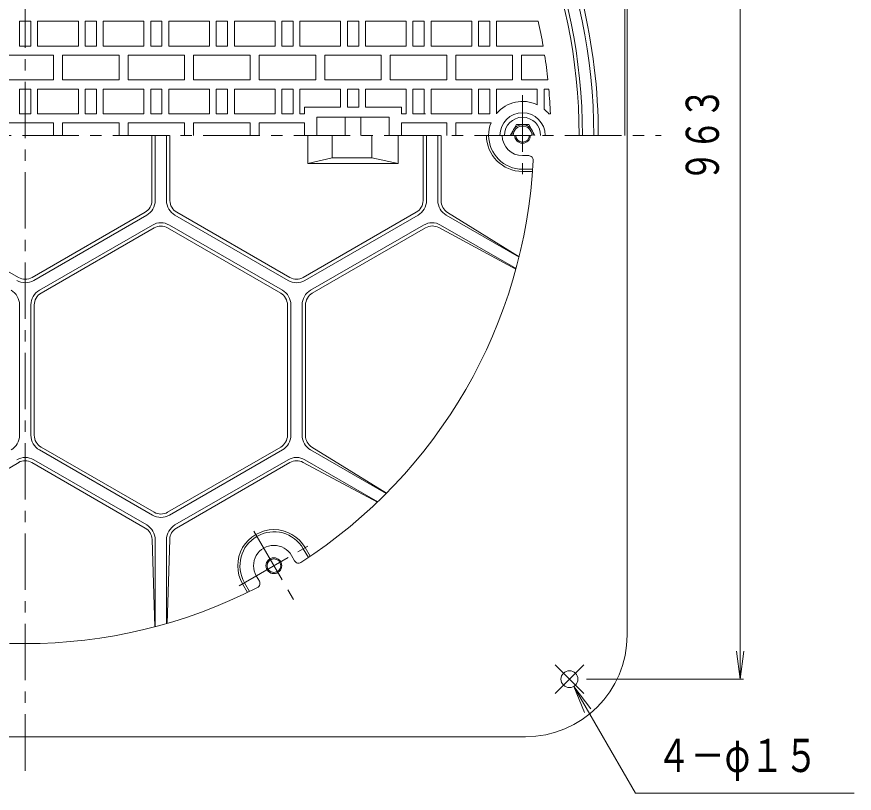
# Model space of a CAD drawing. Units: millimetres, scale not verified. Extents: x -982 to 768, y -1334 to 1408.
# Drawn here: x -114 to 626, y -177 to 510 of the extents above; entities that cross this region are included whole.
import ezdxf
from ezdxf.enums import TextEntityAlignment as Align

# ---------------------------------------------------------------- set-up
doc = ezdxf.new("R2010")
doc.units = ezdxf.units.MM
doc.header["$LTSCALE"] = 10
doc.linetypes.add('CHAIN1', pattern=[8, 5, -1, 1, -1])
for name, color, linetype, lineweight in [('C-1', 2, 'Continuous', 18), ('C-2', 3, 'Continuous', 18), ('C-3', 4, 'Continuous', 18), ('C-4', 7, 'Continuous', 18), ('C-5', 7, 'Continuous', 18)]:
    doc.layers.add(name, color=color, linetype=linetype, lineweight=lineweight)
doc.styles.add('ＭＳ ゴシック', font='')
doc.styles.get('ＭＳ ゴシック').set_extended_font_data('MS Gothic')

msp = doc.modelspace()

# ---------------------------------------------------------------- linework, layer by layer
at = {"layer": 'C-1'}
for p, q in [((423.5, 847.67), (423.5, 405.17)), ((425.5, 847.67), (425.5, -37.33)), ((333, 387.17), (338.46, 387.17)), ((128.59, 33.12), (131.32, 28.39)), ((97.41, 15.12), (100.14, 10.39)), ((-549.5, -127.33), (335.5, -127.33))]:
    msp.add_line(p, q, dxfattribs=at)
at = {"layer": 'C-1', "linetype": 'CHAIN1'}
for p, q in [((387.22, -89.05), (361.78, -63.61)), ((387.22, -63.61), (361.78, -89.05))]:
    msp.add_line(p, q, dxfattribs=at)
at = {"layer": 'C-1'}
for centre, radius in [((113, 24.12), 7), ((113, 24.12), 6), ((374.5, -76.33), 7.5)]:
    msp.add_circle(centre, radius, dxfattribs=at)
for centre, radius, start, end in [((-107, 405.17), 503, 0, 180), ((-107, 405.17), 493, 0, 180), ((-107, 405.17), 507, 0, 13.63707), ((333, 405.17), 18, 180, 270), ((333, 405.17), 7, 180.00101, 359.99899), ((333, 405.17), 6, 180.00117, 359.99883), ((338.46, 383.17), 4, 357.17406, 89.99971), ((-107, 405.17), 450, 302.82739, 357.17259), ((113, 24.12), 18, 30, 210), ((134.78, 30.39), 4, 209.99971, 302.82631), ((96.68, 8.39), 4, 297.17406, 29.99971), ((-107, 405.17), 450, 242.82739, 297.17261), ((335.5, -37.33), 90, 270, 0)]:
    msp.add_arc(centre, radius, start, end, dxfattribs=at)
at = {"layer": 'C-2', "linetype": 'CHAIN1'}
for p, q in [((-107, -157.33), (-107, 967.67)), ((333, 440.67), (333, 369.67)), ((-669.5, 405.17), (455.5, 405.17)), ((95.25, 54.86), (130.75, -6.63)), ((82.26, 6.37), (143.74, 41.87))]:
    msp.add_line(p, q, dxfattribs=at)
at = {"layer": 'C-2'}
for p, q in [((-112, 484.17), (-112, 506.17)), ((-112, 506.17), (-102, 506.17)), ((-96, 484.17), (-96, 506.17)), ((-60, 506.17), (-96, 506.17)), ((-60, 484.17), (-60, 506.17)), ((-54, 484.17), (-54, 506.17)), ((-44, 506.17), (-54, 506.17)), ((-44, 484.17), (-44, 506.17)), ((-2, 506.17), (-38, 506.17)), ((-38, 484.17), (-38, 506.17)), ((-2, 484.17), (-2, 506.17)), ((4, 484.17), (4, 506.17)), ((14, 506.17), (4, 506.17)), ((14, 484.17), (14, 506.17)), ((20, 484.17), (20, 506.17)), ((56, 506.17), (20, 506.17)), ((56, 484.17), (56, 506.17)), ((62, 484.17), (62, 506.17)), ((72, 506.17), (62, 506.17)), ((72, 484.17), (72, 506.17)), ((78, 484.17), (78, 506.17)), ((114, 506.17), (78, 506.17)), ((114, 484.17), (114, 506.17)), ((120, 484.17), (120, 506.17)), ((130, 506.17), (120, 506.17)), ((130, 484.17), (130, 506.17)), ((136, 484.17), (136, 506.17)), ((172, 506.17), (136, 506.17)), ((172, 484.17), (172, 506.17)), ((178, 484.17), (178, 506.17)), ((188, 506.17), (178, 506.17)), ((188, 484.17), (188, 506.17)), ((194, 484.17), (194, 506.17)), ((230, 506.17), (194, 506.17)), ((230, 484.17), (230, 506.17)), ((236, 484.17), (236, 506.17)), ((246, 506.17), (236, 506.17)), ((246, 484.17), (246, 506.17)), ((252, 484.17), (252, 506.17)), ((288, 506.17), (252, 506.17)), ((288, 484.17), (288, 506.17)), ((294, 484.17), (294, 506.17)), ((304, 506.17), (294, 506.17)), ((304, 484.17), (304, 506.17)), ((310, 484.17), (310, 506.17)), ((346.9, 506.17), (310, 506.17)), ((-60, 484.17), (-96, 484.17)), ((-44, 484.17), (-54, 484.17)), ((-2, 484.17), (-38, 484.17)), ((14, 484.17), (4, 484.17)), ((56, 484.17), (20, 484.17)), ((72, 484.17), (62, 484.17)), ((114, 484.17), (78, 484.17)), ((130, 484.17), (120, 484.17)), ((172, 484.17), (136, 484.17)), ((188, 484.17), (178, 484.17)), ((230, 484.17), (194, 484.17)), ((246, 484.17), (236, 484.17)), ((288, 484.17), (252, 484.17)), ((304, 484.17), (294, 484.17)), ((351.24, 484.17), (310, 484.17)), ((-132, 476.17), (-82, 476.17)), ((-74, 454.17), (-74, 476.17)), ((-16, 454.17), (-16, 476.17)), ((42, 454.17), (42, 476.17)), ((92, 476.17), (42, 476.17)), ((92, 454.17), (92, 476.17)), ((100, 454.17), (100, 476.17)), ((150, 476.17), (100, 476.17)), ((150, 454.17), (150, 476.17)), ((158, 454.17), (158, 476.17)), ((208, 476.17), (158, 476.17)), ((208, 454.17), (208, 476.17)), ((216, 454.17), (216, 476.17)), ((266, 476.17), (216, 476.17)), ((266, 454.17), (266, 476.17)), ((274, 454.17), (274, 476.17)), ((324, 476.17), (274, 476.17)), ((324, 454.17), (324, 476.17)), ((332, 454.17), (332, 476.17)), ((352.55, 476.17), (332, 476.17)), ((-24, 454.17), (-74, 454.17)), ((34, 454.17), (-16, 454.17)), ((92, 454.17), (42, 454.17)), ((150, 454.17), (100, 454.17)), ((208, 454.17), (158, 454.17)), ((266, 454.17), (216, 454.17)), ((324, 454.17), (274, 454.17)), ((355.41, 454.17), (332, 454.17)), ((-112, 424.17), (-112, 446.17)), ((-112, 446.17), (-102, 446.17)), ((-96, 424.17), (-96, 446.17)), ((-60, 446.17), (-96, 446.17)), ((-60, 424.17), (-60, 446.17)), ((-54, 424.17), (-54, 446.17)), ((-44, 446.17), (-54, 446.17)), ((-44, 424.17), (-44, 446.17)), ((-2, 446.17), (-38, 446.17)), ((-38, 424.17), (-38, 446.17)), ((-2, 424.17), (-2, 446.17)), ((4, 424.17), (4, 446.17)), ((14, 446.17), (4, 446.17)), ((14, 424.17), (14, 446.17)), ((20, 424.17), (20, 446.17)), ((56, 446.17), (20, 446.17)), ((56, 424.17), (56, 446.17)), ((62, 424.17), (62, 446.17)), ((72, 446.17), (62, 446.17)), ((72, 424.17), (72, 446.17)), ((78, 424.17), (78, 446.17)), ((114, 446.17), (78, 446.17)), ((114, 424.17), (114, 446.17)), ((120, 424.17), (120, 446.17)), ((130, 446.17), (120, 446.17)), ((130, 424.17), (130, 446.17)), ((172, 446.17), (136, 446.17)), ((172, 430.17), (172, 446.17)), ((188, 446.17), (178, 446.17)), ((178, 430.17), (178, 446.17)), ((188, 430.17), (188, 446.17)), ((236, 424.17), (236, 446.17)), ((246, 446.17), (236, 446.17)), ((246, 424.17), (246, 446.17)), ((252, 424.17), (252, 446.17)), ((288, 446.17), (252, 446.17)), ((288, 424.17), (288, 446.17)), ((294, 424.17), (294, 446.17)), ((304, 446.17), (294, 446.17)), ((304, 424.17), (304, 446.17)), ((310, 424.17), (310, 446.17)), ((346, 446.17), (310, 446.17)), ((346, 432.2), (346, 446.17)), ((352, 428.38), (352, 446.17)), ((356.19, 446.17), (352, 446.17)), ((172, 430.17), (140, 430.17)), ((140, 424.17), (140, 430.17)), ((188, 430.17), (178, 430.17)), ((226, 424.17), (226, 430.17)), ((-60, 424.17), (-96, 424.17)), ((-44, 424.17), (-54, 424.17)), ((-2, 424.17), (-38, 424.17)), ((14, 424.17), (4, 424.17)), ((56, 424.17), (20, 424.17)), ((72, 424.17), (62, 424.17)), ((114, 424.17), (78, 424.17)), ((130, 424.17), (120, 424.17)), ((226, 424.17), (230, 424.17)), ((236, 424.17), (247.04, 424.17)), ((288, 424.17), (252, 424.17)), ((304, 424.17), (294, 424.17)), ((357.61, 424.17), (356.22, 424.17)), ((-132, 416.17), (-82, 416.17)), ((-82, 405.17), (-82, 416.17)), ((-24, 416.17), (-74, 416.17)), ((-74, 405.17), (-74, 416.17)), ((-24, 405.17), (-24, 416.17)), ((34, 416.17), (-16, 416.17)), ((-16, 405.17), (-16, 416.17)), ((34, 405.17), (34, 416.17)), ((92, 416.17), (42, 416.17)), ((42, 405.17), (42, 416.17)), ((92, 405.17), (92, 416.17)), ((140, 416.17), (100, 416.17)), ((100, 405.17), (100, 416.17)), ((140, 405.17), (140, 416.17)), ((215, 421.17), (151, 421.17)), ((151, 405.17), (151, 421.17)), ((176, 405.17), (176, 421.17)), ((190, 405.17), (190, 421.17)), ((215, 405.17), (215, 421.17)), ((266, 416.17), (226, 416.17)), ((226, 405.17), (226, 416.17)), ((266, 405.17), (266, 416.17)), ((305.09, 416.17), (274, 416.17)), ((274, 405.17), (274, 416.17)), ((5, 347.43), (5, 405.17)), ((8, 347.43), (8, 405.17)), ((18, 347.43), (18, 405.17)), ((21, 347.43), (21, 405.17)), ((143.01, 380.17), (143.01, 405.17)), ((164.56, 385.17), (164.56, 405.17)), ((199.7, 385.17), (199.7, 405.17)), ((222.99, 380.17), (222.99, 405.17)), ((245, 347.43), (245, 405.17)), ((248, 347.43), (248, 405.17)), ((258, 347.43), (258, 405.17)), ((261, 347.18), (261, 405.17)), ((164.56, 385.17), (143.01, 380.17)), ((222.99, 380.17), (143.01, 380.17)), ((199.7, 385.17), (164.56, 385.17)), ((222.99, 380.17), (199.7, 385.17)), ((333, 375.17), (342, 375.17)), ((333, 373.17), (341.86, 373.17)), ((-113, 279.3), (-213, 337.04)), ((-101, 279.3), (-1, 337.04)), ((-99.5, 276.71), (0.5, 334.44)), ((25.5, 334.44), (125.5, 276.71)), ((27, 337.04), (127, 279.3)), ((139, 279.3), (239, 337.04)), ((140.5, 276.71), (240.5, 334.44)), ((265.5, 334.44), (329.87, 297.27)), ((266.68, 336.98), (329.99, 297.74)), ((-94.5, 268.05), (5.5, 325.78)), ((-93, 265.45), (7, 323.18)), ((19, 323.18), (119, 265.45)), ((20.5, 325.78), (120.5, 268.05)), ((145.5, 268.05), (245.5, 325.78)), ((147, 265.45), (247.21, 323.3)), ((258.89, 323.48), (327.15, 286.79)), ((260.5, 325.78), (327.27, 287.23)), ((-112, 139.59), (-112, 255.06)), ((-102, 139.59), (-102, 255.06)), ((-99, 139.59), (-99, 255.06)), ((125, 139.59), (125, 255.06)), ((128, 139.59), (128, 255.06)), ((138, 139.59), (138, 255.06)), ((141, 139.34), (141, 255.06)), ((-94.5, 126.6), (5.5, 68.86)), ((7, 71.46), (-93, 129.19)), ((119, 129.19), (19, 71.46)), ((120.5, 126.59), (20.5, 68.86)), ((145.5, 126.6), (212.27, 88.04)), ((146.69, 129.14), (212.59, 88.37)), ((-112.78, 115.46), (-213.21, 57.48)), ((-101.21, 115.46), (-0.79, 57.48)), ((-99.5, 117.94), (0.5, 60.2)), ((25.5, 60.2), (125.5, 117.94)), ((26.79, 57.48), (127.21, 115.46)), ((138.89, 115.64), (204.53, 80.44)), ((140.5, 117.93), (204.87, 80.77)), ((5.2, 47.45), (7.56, -30.01)), ((8, 47.21), (8, -29.89)), ((18, 47.21), (18, -27.12)), ((20.79, 47.46), (18.46, -26.99)), ((138.98, 39.12), (143.48, 31.32)), ((140.71, 40.12), (145.14, 32.44)), ((85.29, 8.12), (89.72, 0.44)), ((87.02, 9.12), (91.52, 1.32))]:
    msp.add_line(p, q, dxfattribs=at)
at = {"layer": 'C-2', "color": 2}
msp.add_line((322.05, 405.17), (327.53, 414.65), dxfattribs=at)
at = {"layer": 'C-2'}
for points in [[(-112, 484.17), (-102, 484.17), (-102, 506.17)], [(-132, 454.17), (-82, 454.17), (-82, 476.17)], [(-24, 454.17), (-24, 476.17), (-74, 476.17)], [(34, 454.17), (34, 476.17), (-16, 476.17)], [(-112, 424.17), (-102, 424.17), (-102, 446.17)], [(140, 424.17), (136, 424.17), (136, 446.17)], [(230, 424.17), (230, 446.17), (194, 446.17)], [(226, 430.17), (194, 430.17), (194, 446.17)]]:
    msp.add_lwpolyline(points, dxfattribs=at)
at = {"layer": 'C-2', "color": 2}
msp.add_lwpolyline([(343.95, 405.17), (338.47, 414.65), (327.53, 414.65)], dxfattribs=at)
at = {"layer": 'C-2'}
for centre, radius, start, end in [((-107, 405.17), 490, 0, 180), ((-107, 405.17), 465, 9.78156, 12.54486), ((-107, 405.17), 465, 6.04884, 8.78273), ((-107, 405.17), 465, 2.34177, 5.05844), ((333, 405.17), 30, 64.32047, 140.05505), ((333, 405.17), 20, 0, 180), ((333, 405.17), 30, 39.29639, 50.70331), ((333, 405.17), 30, 158.48982, 180), ((333, 405.17), 32, 180.00023, 270.00003), ((333, 405.17), 30, 180.00023, 269.99985), ((-7, 347.43), 12, 300.0006, 0), ((-7, 347.43), 15, 300.00056, 0), ((33, 347.43), 15, 180, 239.99944), ((33, 347.43), 12, 180, 239.9994), ((233, 347.43), 12, 300.0006, 0), ((233, 347.43), 15, 300.00056, 0), ((273, 347.43), 15, 180, 239.99944), ((273, 347.18), 12, 180, 238.20651), ((13, 312.79), 15, 60.00026, 119.99974), ((253, 312.79), 15, 60.00049, 119.99951), ((13, 312.79), 12, 60.00043, 119.99986), ((253.21, 312.91), 12, 61.74397, 119.99957), ((-107, 289.7), 15, 240.00049, 299.99951), ((-107, 289.7), 12, 240.00043, 299.99957), ((133, 289.7), 15, 240.00026, 299.99974), ((133, 289.7), 12, 240.00014, 299.99957), ((-127, 255.06), 15, 0, 59.99944), ((-87, 255.06), 15, 120.00056, 180), ((113, 255.06), 15, 0, 59.99944), ((153, 255.06), 15, 120.00056, 180), ((-87, 255.06), 12, 120.0006, 180), ((113, 255.06), 12, 0, 59.9994), ((153, 255.06), 12, 120.00089, 180), ((-127, 139.59), 15, 300.00056, 0), ((-87, 139.59), 15, 180, 239.99968), ((-87, 139.59), 12, 180, 239.9994), ((113, 139.59), 12, 300.0006, 0), ((113, 139.59), 15, 300.00032, 0), ((153, 139.59), 15, 180, 239.99944), ((153, 139.34), 12, 180, 238.25504), ((-107, 104.94), 15, 60.00049, 119.99974), ((133, 104.94), 15, 60.00026, 119.99951), ((-107.21, 105.07), 12, 59.99911, 118.20662), ((133.22, 105.07), 12, 61.79338, 120.00089), ((13, 81.85), 15, 240.00049, 299.99951), ((13, 81.85), 12, 240.00014, 299.99986), ((-7, 47.21), 15, 0, 59.99968), ((33, 47.21), 15, 120.00032, 180), ((-6.79, 47.09), 12, 1.74467, 60.00043), ((32.79, 47.09), 12, 119.99957, 178.20688), ((113, 24.12), 32, 29.99983, 210.00003), ((113, 24.12), 30, 29.99985, 209.99985)]:
    msp.add_arc(centre, radius, start, end, dxfattribs=at)
at = {"layer": 'C-2', "color": 2}
for radius in [9.5, 8.25]:
    msp.add_arc((333, 405.17), radius, 0, 180, dxfattribs=at)
at = {"layer": 'C-3'}
msp.add_arc((333, 405.17), 16, 0, 180, dxfattribs=at)
at = {"layer": 'C-4'}
for p, q in [((525.5, -76.33), (525.5, 886.67)), ((525.5, -76.33), (522.24, -51.55)), ((525.5, -76.33), (528.76, -51.55)), ((389.5, -76.33), (528.5, -76.33))]:
    msp.add_line(p, q, dxfattribs=at)
at = {"layer": 'C-5'}
for q in [(393.47, -102.66), (387.82, -105.93)]:
    msp.add_line((378.25, -82.83), q, dxfattribs=at)
msp.add_lwpolyline([(378.25, -82.83), (432.81, -177.33), (626.45, -177.33)], dxfattribs=at)

# ---------------------------------------------------------------- texts
at = {"layer": 'C-4', "color": 3, "style": 'ＭＳ ゴシック', "width": 0.7}
msp.add_text('９６３', height=29.33, rotation=90, dxfattribs=at).set_placement((515.5, 363.67), align=Align.BOTTOM_LEFT)
at = {"layer": 'C-5', "color": 6, "style": 'ＭＳ ゴシック', "width": 0.75}
msp.add_text('４－φ１５', height=29.33, dxfattribs=at).set_placement((451.73, -167.33), align=Align.BOTTOM_LEFT)

doc.saveas('drawing.dxf')
